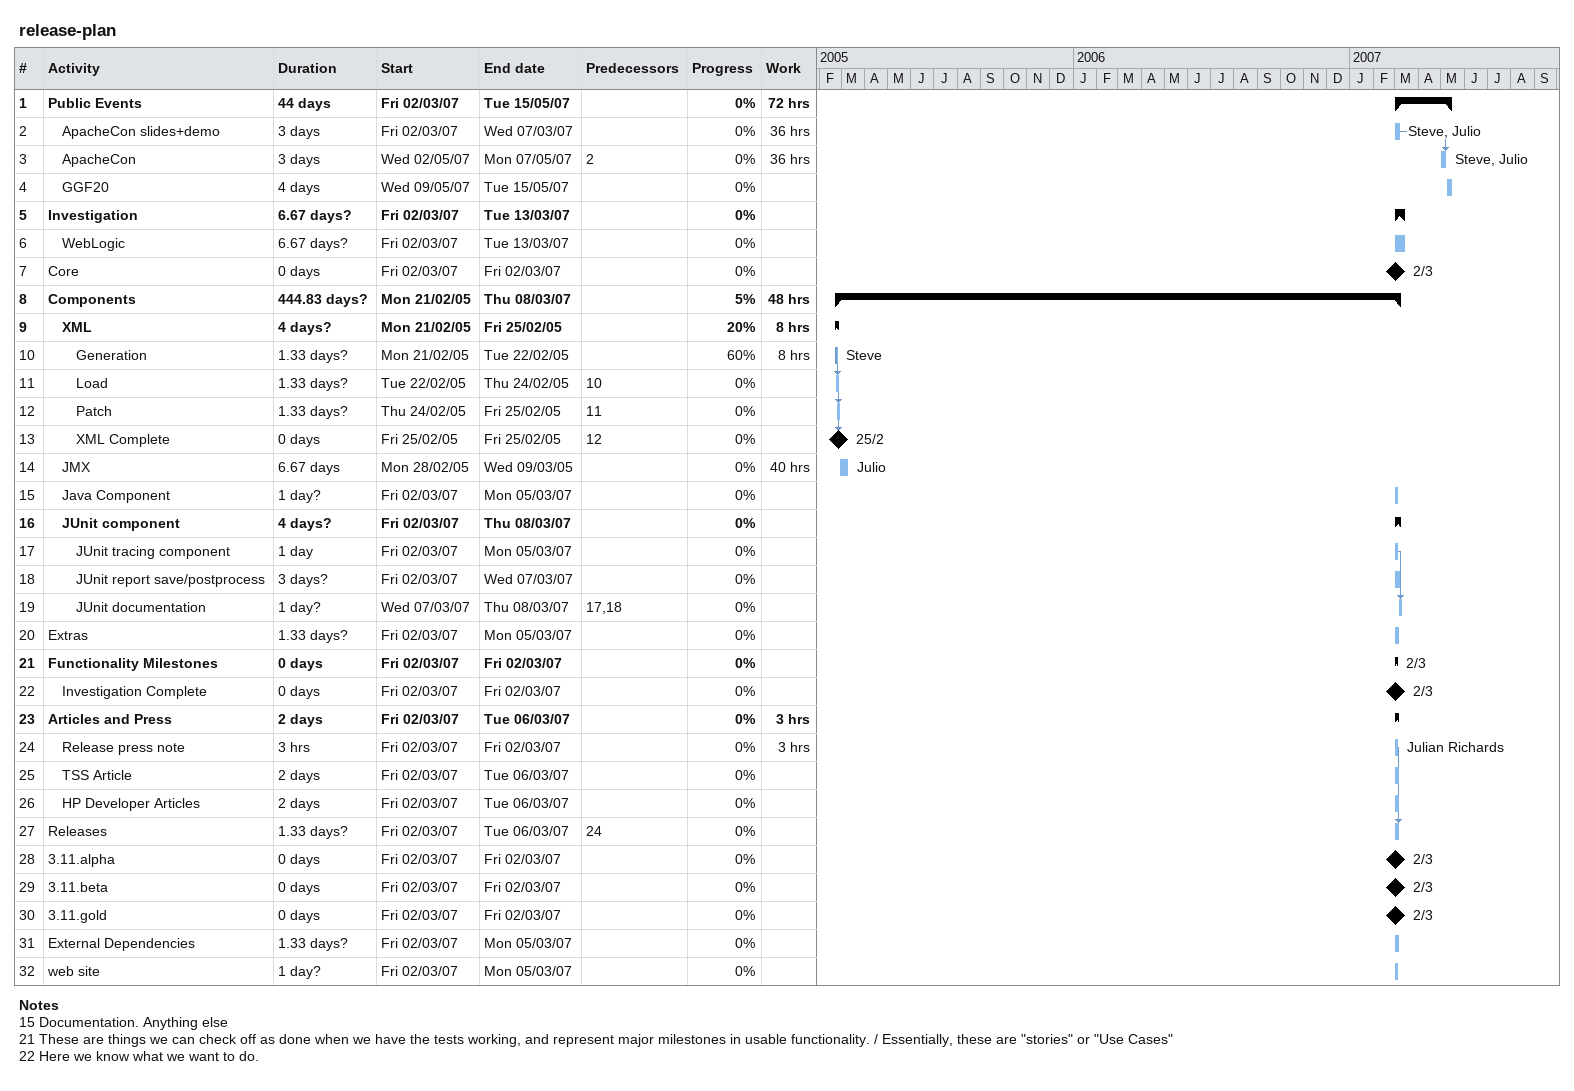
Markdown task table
release-plan

| ID | Level | Task | Duration | Start | Finish | Predecessors | Resources | % complete | Work (h) |
|---|---|---|---|---|---|---|---|---|---|
| 1 | 1 | **Public Events** | 44d | 2007-03-02 | 2007-05-15 |  |  | 0 | 72 |
| 2 | 2 | ApacheCon slides+demo | 3d | 2007-03-02 | 2007-03-07 |  | Steve, Julio | 0 | 36 |
| 3 | 2 | ApacheCon | 3d | 2007-05-02 | 2007-05-07 | 2 | Steve, Julio | 0 | 36 |
| 4 | 2 | GGF20 | 4d | 2007-05-09 | 2007-05-15 |  |  | 0 |  |
| 5 | 1 | **Investigation** | 6.67d? | 2007-03-02 | 2007-03-13 |  |  | 0 |  |
| 6 | 2 | WebLogic | 6.67d? | 2007-03-02 | 2007-03-13 |  |  | 0 |  |
| 7 | 1 | Core | 0d | 2007-03-02 | 2007-03-02 |  |  | 0 |  |
| 8 | 1 | **Components** | 444.83d? | 2005-02-21 | 2007-03-08 |  |  | 5 | 48 |
| 9 | 2 | **XML** | 4d? | 2005-02-21 | 2005-02-25 |  |  | 20 | 8 |
| 10 | 3 | Generation | 1.33d? | 2005-02-21 | 2005-02-22 |  | Steve | 60 | 8 |
| 11 | 3 | Load | 1.33d? | 2005-02-22 | 2005-02-24 | 10 |  | 0 |  |
| 12 | 3 | Patch | 1.33d? | 2005-02-24 | 2005-02-25 | 11 |  | 0 |  |
| 13 | 3 | XML Complete | 0d | 2005-02-25 | 2005-02-25 | 12 |  | 0 |  |
| 14 | 2 | JMX | 6.67d | 2005-02-28 | 2005-03-09 |  | Julio | 0 | 40 |
| 15 | 2 | Java Component | 1d? | 2007-03-02 | 2007-03-05 |  |  | 0 |  |
| 16 | 2 | **JUnit component** | 4d? | 2007-03-02 | 2007-03-08 |  |  | 0 |  |
| 17 | 3 | JUnit tracing component | 1d | 2007-03-02 | 2007-03-05 |  |  | 0 |  |
| 18 | 3 | JUnit report save/postprocess | 3d? | 2007-03-02 | 2007-03-07 |  |  | 0 |  |
| 19 | 3 | JUnit documentation | 1d? | 2007-03-07 | 2007-03-08 | 17, 18 |  | 0 |  |
| 20 | 1 | Extras | 1.33d? | 2007-03-02 | 2007-03-05 |  |  | 0 |  |
| 21 | 1 | **Functionality Milestones** | 0d | 2007-03-02 | 2007-03-02 |  |  | 0 |  |
| 22 | 2 | Investigation Complete | 0d | 2007-03-02 | 2007-03-02 |  |  | 0 |  |
| 23 | 1 | **Articles and Press** | 2d | 2007-03-02 | 2007-03-06 |  |  | 0 | 3 |
| 24 | 2 | Release press note | 3h | 2007-03-02 | 2007-03-02 |  | Julian Richards | 0 | 3 |
| 25 | 2 | TSS Article | 2d | 2007-03-02 | 2007-03-06 |  |  | 0 |  |
| 26 | 2 | HP Developer Articles | 2d | 2007-03-02 | 2007-03-06 |  |  | 0 |  |
| 27 | 1 | Releases | 1.33d? | 2007-03-02 | 2007-03-06 | 24 |  | 0 |  |
| 28 | 1 | 3.11.alpha | 0d | 2007-03-02 | 2007-03-02 |  |  | 0 |  |
| 29 | 1 | 3.11.beta | 0d | 2007-03-02 | 2007-03-02 |  |  | 0 |  |
| 30 | 1 | 3.11.gold | 0d | 2007-03-02 | 2007-03-02 |  |  | 0 |  |
| 31 | 1 | External Dependencies | 1.33d? | 2007-03-02 | 2007-03-05 |  |  | 0 |  |
| 32 | 1 | web site | 1d? | 2007-03-02 | 2007-03-05 |  |  | 0 |  |

Notes
- 15: Documentation. Anything else
- 21: These are things we can check off as done when we have the tests working, and represent major milestones in usable functionality. / Essentially, these are "stories" or "Use Cases"
- 22: Here we know what we want to do.
